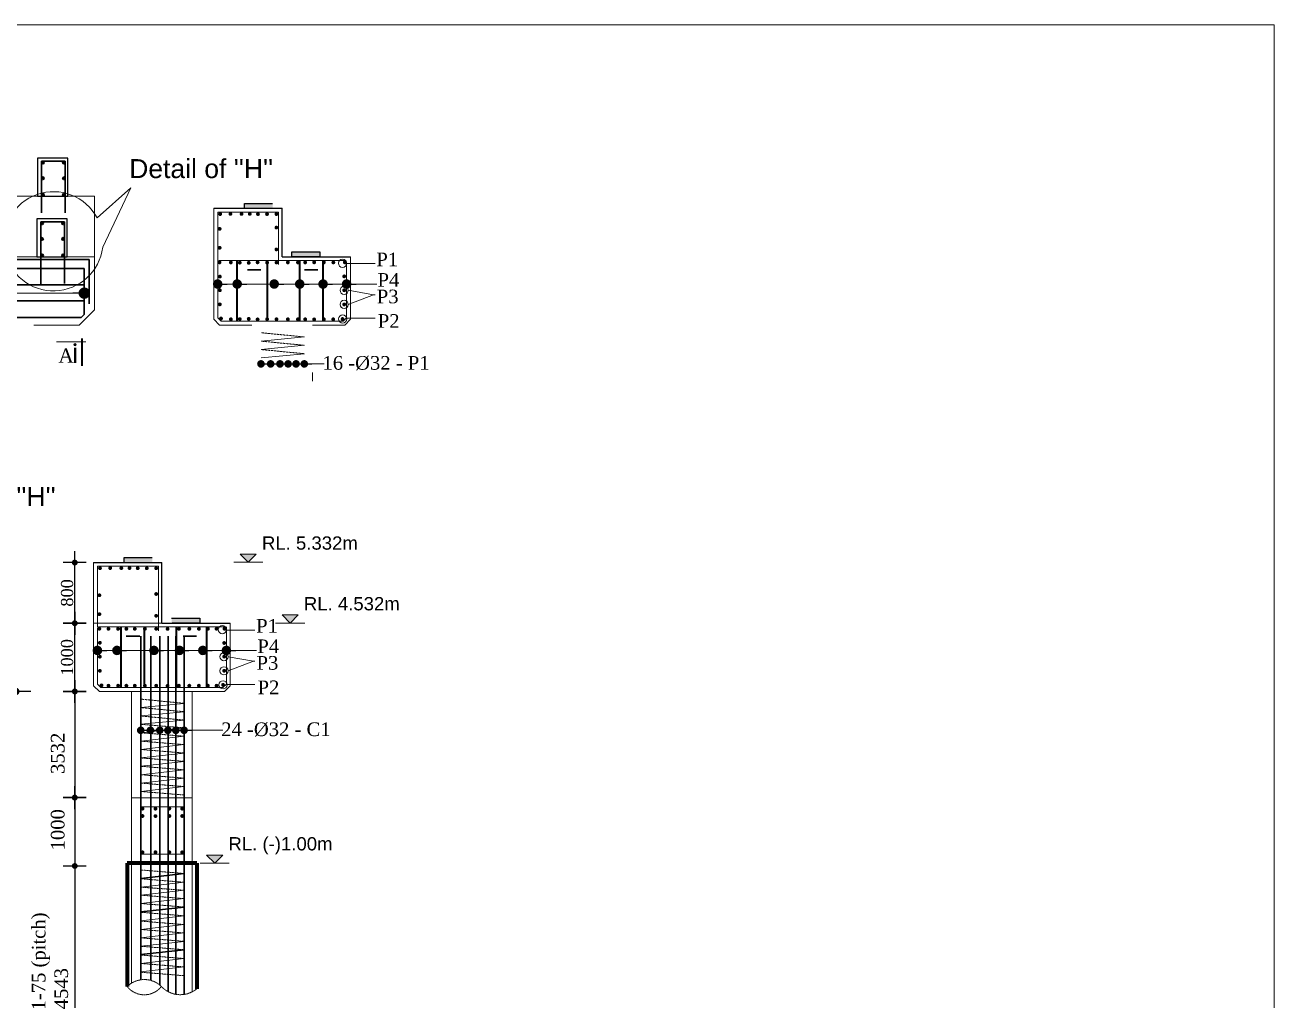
# Model space of a CAD drawing. Header units: millimetres. Extents: x -452357 to 35267, y 81803 to 461763.
# Drawn here: x -108024 to -91559, y 216431 to 229287 of the extents above; entities that cross this region are included whole.
import ezdxf

# ---------------------------------------------------------------- set-up
doc = ezdxf.new("R2010")
doc.units = ezdxf.units.MM
doc.header["$PDMODE"] = 2
doc.linetypes.add('DASHED', pattern=[0.75, 0.5, -0.25])
doc.linetypes.add('DASHEDX2', pattern=[38.1, 25.4, -12.7])
doc.layers.get('Defpoints').update_dxf_attribs({"lineweight": 13})
for name, color, linetype, lineweight in [('Ber', 12, 'Continuous', 30), ('Binder', 136, 'Continuous', 15), ('Deck Slab', 171, 'Continuous', 18), ('dim', 96, 'Continuous', 25), ('Dimision', 96, 'Continuous', 18), ('hatch', 65, 'Continuous', 15), ('Hatching', 65, 'Continuous', 20), ('Pile', 11, 'Continuous', 15), ('Reinf.', 12, 'Continuous', 30), ('Rod', 12, 'Continuous', 30), ('Rod -2', 5, 'Continuous', 35), ('Text', 7, 'Continuous', 15)]:
    doc.layers.add(name, color=color, linetype=linetype, lineweight=lineweight)
doc.layers.add('Elevation', color=21, linetype='Continuous')
doc.layers.add('Pire Line', color=11, linetype='Continuous')
doc.styles.add('ROMANS', font='arial.ttf', dxfattribs={"height": 200})
doc.styles.get("Standard").update_dxf_attribs({"font": 'times.ttf'})
doc.dimstyles.new('ISO-25', dxfattribs={"dimtxt": 175, "dimasz": 100, "dimexe": 65, "dimexo": 115.625, "dimgap": 40, "dimtad": 1, "dimtoh": 1, "dimdec": 0, "dimtxsty": 'Standard', "dimblk": 'DOT', "dimcen": 300, "dimclrd": 256, "dimclre": 256, "dimclrt": 256, "dimadec": 0, "dimazin": 0, "dimtfac": 1, "dimtdec": 0, "dimtix": 1, "dimtmove": 0, "dimatfit": 3, "dimldrblk": 'DOT', "dimfxl": 75, "dimlwd": -1, "dimarcsym": 0})
doc.dimstyles.new('ISO-70', dxfattribs={"dimscale": 0, "dimtxt": 70, "dimasz": 0.75, "dimexe": 35, "dimexo": 35, "dimgap": 20, "dimtad": 1, "dimdec": 0, "dimlfac": -1, "dimzin": 1, "dimdsep": 46, "dimtxsty": 'Standard', "dimblk": 'DIM', "dimcen": 60, "dimclrd": 256, "dimclre": 256, "dimclrt": 256, "dimadec": 0, "dimazin": 0, "dimtfac": 1, "dimtdec": 0, "dimtix": 1, "dimtofl": 0, "dimtmove": 0, "dimatfit": 3, "dimldrblk": 'DOT', "dimfxl": 35, "dimfxlon": 1, "dimtolj": 1, "dimlwd": -1, "dimarcsym": 0})

# ---------------------------------------------------------------- blocks, each defined once
blk = doc.blocks.new('r')
at = {"layer": 'Rod', "ltscale": 3, "const_width": 25}
blk.add_lwpolyline([(-12.5, 0, 1), (12.5, 0, 1)], format="xyb", close=True, dxfattribs=at)
blk = doc.blocks.new('_Dot')
at = {"color": 0, "linetype": 'ByBlock', "lineweight": -2}
blk.add_line((-0.5, 0), (-1, 0), dxfattribs=at)
at = {"color": 0, "linetype": 'ByBlock', "const_width": 0.5}
blk.add_lwpolyline([(-0.25, 0, 1), (0.25, 0, 1)], format="xyb", close=True, dxfattribs=at)
blk = doc.blocks.new('DIM')
at = {"layer": 'dim'}
for p, q in [((-101, 0), (101, 0)), ((0, -101), (0, 101))]:
    blk.add_line(p, q, dxfattribs=at)
at = {"layer": 'dim', "const_width": 25.4}
blk.add_lwpolyline([(-13, 0, 1), (13, 0, 1)], format="xyb", close=True, dxfattribs=at)
blk = doc.blocks.new('*D208')
at = {"layer": 'Defpoints', "color": 0, "ltscale": 30, "transparency": 16777216}
for p in [(-106618, 220500), (-107367, 218199), (-105056, 218199)]:
    blk.add_point(p, dxfattribs=at)
at = {"layer": 'dim', "lineweight": -2, "ltscale": 30, "transparency": 16777216}
for p, q in [((-107332, 220500), (-107402, 220500)), ((-107332, 218199), (-107402, 218199))]:
    blk.add_line(p, q, dxfattribs=at)
at = {"layer": 'dim', "ltscale": 30, "transparency": 16777216}
blk.add_line((-107367, 220499), (-107367, 218200), dxfattribs=at)
at = {"layer": 'dim', "ltscale": 30, "transparency": 16777216, "xscale": 1.5, "yscale": 1.5, "zscale": 1.5}
for p, rotation in [((-107367, 220500), 90), ((-107367, 218199), 270)]:
    blk.add_blockref('DIM', p, dxfattribs=dict(at, rotation=rotation))
at = {"layer": 'dim', "ltscale": 30, "transparency": 16777216, "insert": (-107591, 219684), "char_height": 160, "attachment_point": 5, "rotation": 90}
blk.add_mtext('\\A1;{\\H1.125x;3532}', dxfattribs=at)
blk = doc.blocks.new('*D209')
at = {"layer": 'Defpoints', "color": 0, "ltscale": 30, "transparency": 16777216}
for p in [(-107215, 219101), (-107367, 215008), (-105872, 215008)]:
    blk.add_point(p, dxfattribs=at)
at = {"layer": 'dim', "lineweight": -2, "ltscale": 30, "transparency": 16777216}
for p, q in [((-107332, 219101), (-107402, 219101)), ((-107332, 215008), (-107402, 215008))]:
    blk.add_line(p, q, dxfattribs=at)
at = {"layer": 'dim', "ltscale": 30, "transparency": 16777216}
blk.add_line((-107367, 219100), (-107367, 215009), dxfattribs=at)
at = {"layer": 'dim', "ltscale": 30, "transparency": 16777216, "xscale": 1.5, "yscale": 1.5, "zscale": 1.5}
for p, rotation in [((-107367, 219101), 90), ((-107367, 215008), 270)]:
    blk.add_blockref('DIM', p, dxfattribs=dict(at, rotation=rotation))
at = {"layer": 'dim', "ltscale": 30, "transparency": 16777216, "insert": (-107545, 216581), "char_height": 160, "attachment_point": 5, "rotation": 90}
blk.add_mtext('\\A1;{\\H1.125x;4543}', dxfattribs=at)
blk = doc.blocks.new('*D310')
at = {"layer": 'Defpoints', "color": 0, "ltscale": 3, "transparency": 16777216}
for p in [(-107367, 221399), (-107118, 221399), (-108418, 220499)]:
    blk.add_point(p, dxfattribs=at)
at = {"layer": 'dim', "lineweight": -2, "ltscale": 3, "transparency": 16777216}
for p, q in [((-107332, 221399), (-107402, 221399)), ((-107402, 220499), (-107332, 220499))]:
    blk.add_line(p, q, dxfattribs=at)
at = {"layer": 'dim', "ltscale": 3, "transparency": 16777216}
blk.add_line((-107367, 220500), (-107367, 221397), dxfattribs=at)
at = {"layer": 'dim', "ltscale": 3, "transparency": 16777216, "xscale": 1.5, "yscale": 1.5, "zscale": 1.5}
for p, rotation in [((-107367, 221399), 90), ((-107367, 220499), 270)]:
    blk.add_blockref('DIM', p, dxfattribs=dict(at, rotation=rotation))
at = {"layer": 'dim', "ltscale": 3, "transparency": 16777216, "insert": (-107468, 220949), "char_height": 160, "attachment_point": 5, "rotation": 90}
blk.add_mtext('\\A1;1000', dxfattribs=at)
blk = doc.blocks.new('*D311')
at = {"layer": 'Defpoints', "color": 0, "ltscale": 3, "transparency": 16777216}
for p in [(-108018, 222199), (-107367, 222199), (-107118, 221399)]:
    blk.add_point(p, dxfattribs=at)
at = {"layer": 'dim', "lineweight": -2, "ltscale": 3, "transparency": 16777216}
for p, q in [((-107402, 222199), (-107332, 222199)), ((-107332, 221399), (-107402, 221399))]:
    blk.add_line(p, q, dxfattribs=at)
at = {"layer": 'dim', "ltscale": 3, "transparency": 16777216}
blk.add_line((-107367, 221400), (-107367, 222197), dxfattribs=at)
at = {"layer": 'dim', "ltscale": 3, "transparency": 16777216, "xscale": 1.5, "yscale": 1.5, "zscale": 1.5}
for p, rotation in [((-107367, 222199), 90), ((-107367, 221399), 270)]:
    blk.add_blockref('DIM', p, dxfattribs=dict(at, rotation=rotation))
at = {"layer": 'dim', "ltscale": 3, "transparency": 16777216, "insert": (-107468, 221799), "char_height": 160, "attachment_point": 5, "rotation": 90}
blk.add_mtext('\\A1;800', dxfattribs=at)
blk = doc.blocks.new('*D312')
at = {"layer": 'Defpoints', "color": 0, "ltscale": 30, "transparency": 16777216}
for p in [(-105643, 219099), (-107367, 218199), (-105845, 218199)]:
    blk.add_point(p, dxfattribs=at)
at = {"layer": 'dim', "lineweight": -2, "ltscale": 30, "transparency": 16777216}
for p, q in [((-107332, 219099), (-107402, 219099)), ((-107332, 218199), (-107402, 218199))]:
    blk.add_line(p, q, dxfattribs=at)
at = {"layer": 'dim', "ltscale": 30, "transparency": 16777216}
blk.add_line((-107367, 219097), (-107367, 218200), dxfattribs=at)
at = {"layer": 'dim', "ltscale": 30, "transparency": 16777216, "xscale": 1.5, "yscale": 1.5, "zscale": 1.5}
for p, rotation in [((-107367, 219099), 90), ((-107367, 218199), 270)]:
    blk.add_blockref('DIM', p, dxfattribs=dict(at, rotation=rotation))
at = {"layer": 'dim', "ltscale": 30, "transparency": 16777216, "insert": (-107591, 218676), "char_height": 160, "attachment_point": 5, "rotation": 90}
blk.add_mtext('\\A1;{\\H1.125x;1000}', dxfattribs=at)
blk = doc.blocks.new('*D313')
at = {"layer": 'Defpoints', "color": 0, "ltscale": 3, "transparency": 16777216}
for p in [(-108146, 220500), (-107552, 220500), (-107215, 202777)]:
    blk.add_point(p, dxfattribs=at)
at = {"layer": 'Dimision', "lineweight": -2, "ltscale": 3, "transparency": 16777216}
for p, q in [((-107946, 220500), (-108346, 220500)), ((-107946, 202777), (-108346, 202777))]:
    blk.add_line(p, q, dxfattribs=at)
at = {"layer": 'Dimision', "ltscale": 3, "transparency": 16777216}
blk.add_line((-108146, 202877), (-108146, 220400), dxfattribs=at)
at = {"layer": 'Dimision', "ltscale": 3, "transparency": 16777216, "xscale": 100, "yscale": 100, "zscale": 100}
for p, rotation in [((-108146, 220500), 90), ((-108146, 202777), 270)]:
    blk.add_blockref('_Dot', p, dxfattribs=dict(at, rotation=rotation))
at = {"layer": 'Dimision', "ltscale": 3, "transparency": 16777216, "insert": (-108273, 211639), "char_height": 170, "attachment_point": 5, "rotation": 90}
blk.add_mtext('43775', dxfattribs=at)

msp = doc.modelspace()

# ---------------------------------------------------------------- hatches: boundary and pattern name
at = {"layer": 'Deck Slab', "ltscale": 10}
h = msp.add_hatch(color=256, dxfattribs=at)
h.paths.add_polyline_path([(-104970.4, 226869.6), (-104970.4, 226934.6), (-104760.4, 226934.6), (-104760.4, 226869.6)])
h.paths.add_polyline_path([(-105130.4, 226869.6), (-105130.4, 226934.6), (-104970.4, 226934.6), (-104970.4, 226869.6)])
h = msp.add_hatch(color=256, dxfattribs=at)
h.paths.add_polyline_path([(-104345.4, 226231.2), (-104345.4, 226296.2), (-104135.4, 226296.2), (-104135.4, 226231.2)])
h.paths.add_polyline_path([(-104505.4, 226231.2), (-104505.4, 226296.2), (-104345.4, 226296.2), (-104345.4, 226231.2)])
h = msp.add_hatch(color=256, dxfattribs=at)
h.paths.add_polyline_path([(-106555.3, 222200.3), (-106555.3, 222265.3), (-106345.3, 222265.3), (-106345.3, 222200.3)])
h.paths.add_polyline_path([(-106715.3, 222200.3), (-106715.3, 222265.3), (-106555.3, 222265.3), (-106555.3, 222200.3)])
h = msp.add_hatch(color=256, dxfattribs=at)
h.paths.add_polyline_path([(-105930.3, 221400.3), (-105930.3, 221465.3), (-105720.3, 221465.3), (-105720.3, 221400.3)])
h.paths.add_polyline_path([(-106090.3, 221400.3), (-106090.3, 221465.3), (-105930.3, 221465.3), (-105930.3, 221400.3)])
at = {"layer": 'Dimision', "ltscale": 5}
for points in [[(-105186.9, 222308.2), (-104974.7, 222308.2), (-105080.8, 222202.1)], [(-104634.4, 221508.2), (-104422.3, 221508.2), (-104528.4, 221402.1)], [(-105628.8, 218342.8), (-105416.7, 218342.8), (-105522.8, 218236.7)]]:
    msp.add_hatch(color=256, dxfattribs=at).paths.add_polyline_path(points)
at = {"layer": 'Reinf.', "ltscale": 5}
h = msp.add_hatch(color=256, dxfattribs=at)
edge = h.paths.add_edge_path()
edge.add_arc((-107789.1, 227472.6), 17.6, 0, 360)
h = msp.add_hatch(color=256, dxfattribs=at)
edge = h.paths.add_edge_path()
edge.add_arc((-107509.7, 227472.6), 17.6, 180, 540, ccw=False)
h = msp.add_hatch(color=256, dxfattribs=at)
edge = h.paths.add_edge_path()
edge.add_arc((-107789.1, 227265.5), 17.6, 0, 360)
h = msp.add_hatch(color=256, dxfattribs=at)
edge = h.paths.add_edge_path()
edge.add_arc((-107509.7, 227265.5), 17.6, 180, 540, ccw=False)
h = msp.add_hatch(color=256, dxfattribs=at)
edge = h.paths.add_edge_path()
edge.add_arc((-107789.1, 227048), 17.6, 0, 360)
h = msp.add_hatch(color=256, dxfattribs=at)
edge = h.paths.add_edge_path()
edge.add_arc((-107509.7, 227048), 17.6, 180, 540, ccw=False)
h = msp.add_hatch(color=256, dxfattribs=at)
edge = h.paths.add_edge_path()
edge.add_arc((-107798.7, 226672.6), 17.6, 0, 360)
h = msp.add_hatch(color=256, dxfattribs=at)
edge = h.paths.add_edge_path()
edge.add_arc((-107519.4, 226672.6), 17.6, 180, 540, ccw=False)
h = msp.add_hatch(color=256, dxfattribs=at)
edge = h.paths.add_edge_path()
edge.add_arc((-107798.7, 226465.5), 17.6, 0, 360)
h = msp.add_hatch(color=256, dxfattribs=at)
edge = h.paths.add_edge_path()
edge.add_arc((-107519.4, 226465.5), 17.6, 180, 540, ccw=False)
h = msp.add_hatch(color=256, dxfattribs=at)
edge = h.paths.add_edge_path()
edge.add_arc((-107798.7, 226248), 17.6, 0, 360)
h = msp.add_hatch(color=256, dxfattribs=at)
edge = h.paths.add_edge_path()
edge.add_arc((-107519.4, 226248), 17.6, 180, 540, ccw=False)
at = {"layer": 'Text'}
msp.add_hatch(color=256, dxfattribs=at).paths.add_polyline_path([(-107362.9, 225056.6, 1), (-107362.9, 225086.2, 1)])

# ---------------------------------------------------------------- linework, layer by layer
at = {"layer": 'Ber', "ltscale": 0.02}
for p, q in [((-107492.1, 227490.5), (-107806.7, 227490.5)), ((-107806.7, 227490.5), (-107806.7, 226810.7)), ((-107492.1, 227490.5), (-107492.1, 226808.5)), ((-107501.7, 226690.5), (-107816.4, 226690.5)), ((-107816.4, 226690.5), (-107816.4, 225875)), ((-107501.7, 226690.5), (-107501.7, 225878.5)), ((-107242.5, 226075.5), (-114197.9, 226075.5)), ((-107242.5, 225469.4), (-107242.5, 226075.5)), ((-107175.4, 226194.4), (-107175.4, 225609.1)), ((-107242.5, 225859.7), (-114197.9, 225859.7)), ((-107242.5, 225648.5), (-114194.9, 225648.5)), ((-107283.7, 225428.2), (-114134.6, 225428.2)), ((-107242.5, 225469.4), (-107283.7, 225428.2))]:
    msp.add_line(p, q, dxfattribs=at)
msp.add_lwpolyline([(-114253.6, 225561.6), (-114253.6, 226183.4, -0.4142136), (-114242.6, 226194.4), (-107175.4, 226194.4)], format="xyb", dxfattribs=at)
at = {"layer": 'Binder', "linetype": 'DASHEDX2', "ltscale": 0.007}
for p, q in [((-104340.3, 225173.8), (-104912.1, 225229.2)), ((-104340.3, 225063.2), (-104912.1, 225118.5)), ((-104340.3, 224952.5), (-104912.1, 225007.9)), ((-105925.2, 220342.9), (-106497, 220398.3)), ((-105925.2, 220232.3), (-106497, 220287.6)), ((-105925.2, 220121.6), (-106497, 220176.9)), ((-105925.2, 220019.7), (-106497, 220066.3)), ((-105925.2, 219909), (-106497, 219955.6)), ((-105925.2, 219798.4), (-106497, 219845)), ((-105925.2, 219687.7), (-106497, 219734.3)), ((-105925.2, 219577.1), (-106497, 219623.7)), ((-105925.2, 219466.4), (-106497, 219513)), ((-105925.2, 219355.7), (-106497, 219402.4)), ((-105925.2, 219245.1), (-106497, 219291.7)), ((-105925.2, 219134.4), (-106497, 219181)), ((-105925.2, 218099.2), (-106497, 218145.8)), ((-105925.2, 217983.5), (-106497, 218030.1)), ((-105925.2, 217878.5), (-106497, 217919.4)), ((-105925.2, 217767.8), (-106497, 217814.4)), ((-105925.2, 217657.2), (-106497, 217703.8)), ((-105925.2, 217541.4), (-106497, 217588)), ((-105925.2, 217425.7), (-106497, 217472.3)), ((-105925.2, 217315), (-106497, 217361.6)), ((-105925.2, 217204.4), (-106497, 217251)), ((-105925.2, 217093.7), (-106497, 217140.3)), ((-105925.2, 216977.9), (-106497, 217024.6)), ((-105925.2, 216867.3), (-106497, 216913.9)), ((-105925.2, 216751.5), (-106497, 216798.1))]:
    msp.add_line(p, q, dxfattribs=at)
at = {"layer": 'Binder', "ltscale": 5}
for p, q in [((-104912.1, 225118.5), (-104340.3, 225173.8)), ((-104912.1, 225007.9), (-104340.3, 225063.2)), ((-104912.1, 224897.2), (-104340.3, 224952.5)), ((-106497, 220287.6), (-105925.2, 220342.9)), ((-106497, 220176.9), (-105925.2, 220232.3)), ((-106497, 220066.3), (-105925.2, 220121.6)), ((-106497, 219955.6), (-105925.2, 220019.7)), ((-106497, 219845), (-105925.2, 219909)), ((-106497, 219734.3), (-105925.2, 219798.4)), ((-106497, 219623.7), (-105925.2, 219687.7)), ((-106497, 219513), (-105925.2, 219577.1)), ((-106497, 219402.4), (-105925.2, 219466.4)), ((-106497, 219291.7), (-105925.2, 219355.7)), ((-106497, 219181), (-105925.2, 219245.1)), ((-106497, 218035.2), (-105925.2, 218099.2)), ((-106497, 217919.4), (-105925.2, 217983.5)), ((-106497, 217814.4), (-105925.2, 217878.5)), ((-106497, 217703.8), (-105925.2, 217767.8)), ((-106497, 217593.1), (-105925.2, 217657.2)), ((-106497, 217477.4), (-105925.2, 217541.4)), ((-106497, 217361.6), (-105925.2, 217425.7)), ((-106497, 217251), (-105925.2, 217315)), ((-106497, 217140.3), (-105925.2, 217204.4)), ((-106497, 217029.7), (-105925.2, 217093.7)), ((-106497, 216913.9), (-105925.2, 216977.9)), ((-106497, 216803.2), (-105925.2, 216867.3))]:
    msp.add_line(p, q, dxfattribs=at)
at = {"layer": 'Dimision', "color": 1, "ltscale": 10}
for p, q in [((-105483.4, 225426.9), (-105483.4, 226818.9)), ((-105483.4, 226818.9), (-104679.9, 226818.9)), ((-104679.9, 226818.9), (-104679.9, 226130.1)), ((-105463.4, 226181.2), (-103803.4, 226181.2)), ((-103783.4, 225426.9), (-103783.4, 226161.2)), ((-105483.4, 225426.9), (-105437.7, 225381.2)), ((-103783.4, 225426.9), (-103829.1, 225381.2)), ((-105437.7, 225381.2), (-103829.1, 225381.2)), ((-107068.3, 222149.6), (-106264.8, 222149.6)), ((-107068.3, 221350.3), (-107068.3, 222149.6)), ((-106264.8, 222149.6), (-106264.8, 221299.2)), ((-107068.3, 220596), (-107068.3, 221330.3)), ((-105388.3, 221350.3), (-107048.3, 221350.3)), ((-105368.3, 220596), (-105368.3, 221350.3)), ((-105368.3, 220596), (-105368.3, 221330.3)), ((-107068.3, 220596), (-107022.6, 220550.3)), ((-105414, 220550.3), (-107022.6, 220550.3)), ((-105368.3, 220596), (-105414, 220550.3))]:
    msp.add_line(p, q, dxfattribs=at)
at = {"layer": 'Dimision', "ltscale": 5}
for p, q in [((-103783.4, 226140.3), (-103408.3, 226140.3)), ((-103783.8, 225421), (-103408.3, 225421)), ((-105368.3, 221309.4), (-104993.2, 221309.4)), ((-105368.7, 220590.1), (-104993.2, 220590.1))]:
    msp.add_line(p, q, dxfattribs=at)
at = {"layer": 'Dimision', "ltscale": 3}
for p, q in [((-105272.5, 222202.1), (-104889, 222202.1)), ((-104720.1, 221402.1), (-104336.6, 221402.1)), ((-105714.5, 218236.7), (-105331, 218236.7))]:
    msp.add_line(p, q, dxfattribs=at)
at = {"layer": 'Dimision', "ltscale": 5}
for points in [[(-103761.5, 225789), (-103427.8, 225728.5), (-103408.3, 225728.5)], [(-103761.5, 225603.4), (-103427.8, 225728.5), (-103408.3, 225728.5)], [(-105346.4, 220958.1), (-105012.7, 220897.6), (-104993.2, 220897.6)], [(-105346.4, 220772.5), (-105012.7, 220897.6), (-104993.2, 220897.6)]]:
    msp.add_lwpolyline(points, dxfattribs=at)
for points in [[(-105186.9, 222308.2), (-104974.7, 222308.2), (-105080.8, 222202.1)], [(-104634.4, 221508.2), (-104422.3, 221508.2), (-104528.4, 221402.1)], [(-105628.8, 218342.8), (-105416.7, 218342.8), (-105522.8, 218236.7)]]:
    msp.add_lwpolyline(points, close=True, dxfattribs=at)
at = {"layer": 'Dimision', "color": 1, "ltscale": 10}
msp.add_lwpolyline([(-106497.9, 218978.2), (-105925.2, 218978.2), (-105925.2, 218355.3), (-106497.9, 218355.3)], close=True, dxfattribs=at)
at = {"layer": 'Dimision', "ltscale": 5}
for centre in [(-103837.3, 226145.5), (-103815.4, 225788.9), (-103815.4, 225602.7), (-103836.7, 225410.7), (-105422.3, 221314.6), (-105400.3, 220958), (-105400.3, 220771.8), (-105412.4, 220586.6)]:
    msp.add_circle(centre, 53.9, dxfattribs=at)
at = {"layer": 'Dimision', "color": 1, "ltscale": 10}
for centre, start, end in [((-105463.4, 226161.2), 90, 180), ((-103803.4, 226161.2), 0, 90), ((-107048.3, 221330.3), 90, 180), ((-105388.3, 221330.3), 0, 90)]:
    msp.add_arc(centre, 20, start, end, dxfattribs=at)
at = {"layer": 'Elevation', "ltscale": 10}
for p, q in [((-105533.4, 225406.2), (-105458.4, 225331.2)), ((-105318.3, 220575.3), (-105393.3, 220500.3))]:
    msp.add_line(p, q, dxfattribs=at)
at = {"layer": 'hatch', "ltscale": 3}
for p, q in [((-106626.4, 227140), (-107070.7, 226742.5)), ((-106998.7, 226355.8), (-106626.4, 227140)), ((-105190, 225331.2), (-105033.4, 225331.2)), ((-104233.4, 225331.2), (-104090, 225331.2)), ((-106618.3, 220500.3), (-106761.7, 220500.3)), ((-105661.7, 220500.3), (-105818.3, 220500.3)), ((-106618.3, 218234.9), (-105818.3, 218234.9)), ((-106618.3, 218234.9), (-105818.3, 218234.9))]:
    msp.add_line(p, q, dxfattribs=at)
at = {"layer": 'hatch', "lineweight": 80, "ltscale": 3}
for p, q in [((-106676.4, 218234.9), (-106676.4, 217511.4)), ((-105760.3, 218234.9), (-106676.4, 218234.9)), ((-105760.3, 218234.9), (-105760.3, 217511.4)), ((-106676.4, 217511.4), (-106676.4, 216609.1)), ((-105760.3, 217511.4), (-105760.3, 216578))]:
    msp.add_line(p, q, dxfattribs=at)
at = {"layer": 'hatch', "ltscale": 3}
for points in [[(-126905.8, 229287.1), (-91558.7, 229287.1), (-91558.7, 185240.2), (-126905.8, 185240.2)], [(-106618.3, 219098.7), (-105818.3, 219098.7), (-105818.3, 218234.9), (-106618.3, 218234.9)]]:
    msp.add_lwpolyline(points, close=True, dxfattribs=at)
msp.add_lwpolyline([(-105818.3, 220500.3), (-106618.3, 220500.3)], dxfattribs=at)
msp.add_arc((-107648, 226435), 654.1, 28.045, 353.03971, dxfattribs=at)
at = {"layer": 'Hatching', "ltscale": 3}
for p, q in [((-114308.3, 227031.2), (-107108.3, 227031.2)), ((-107108.3, 227031.2), (-107108.3, 225531.2)), ((-105533.4, 225406.2), (-105533.4, 226869.6)), ((-114308.3, 226231.2), (-107108.3, 226231.2)), ((-103733.4, 225406.2), (-103733.4, 226231.2)), ((-107308.3, 225331.2), (-107108.3, 225531.2)), ((-105533.4, 225406.2), (-105458.4, 225331.2)), ((-103733.4, 225406.2), (-103808.4, 225331.2)), ((-103733.4, 225406.2), (-103808.4, 225331.2)), ((-107308.3, 225331.2), (-107908.3, 225331.2)), ((-105458.4, 225331.2), (-105033.4, 225331.2)), ((-104233.4, 225331.2), (-103808.4, 225331.2)), ((-104233.4, 224704.5), (-104233.4, 224591.9)), ((-107118.3, 221400.3), (-107118.3, 222200.3)), ((-107118.3, 220575.3), (-107118.3, 221400.3)), ((-107118.3, 221400.3), (-105318.3, 221400.3)), ((-105318.3, 220575.3), (-105318.3, 221400.3)), ((-105318.3, 220575.3), (-105318.3, 221400.3)), ((-107118.3, 220575.3), (-107043.3, 220500.3)), ((-107118.3, 220575.3), (-107043.3, 220500.3)), ((-106618.3, 220500.3), (-107043.3, 220500.3)), ((-105393.3, 220500.3), (-105818.3, 220500.3)), ((-105818.3, 220500.3), (-105818.3, 218271.1)), ((-105318.3, 220575.3), (-105393.3, 220500.3)), ((-105818.3, 219873.6), (-105818.3, 219761)), ((-105818.3, 218271.1), (-105818.3, 217511.4)), ((-105818.3, 217511.4), (-105818.3, 216540)), ((-106409.8, 216508.8), (-106409.8, 216508.6))]:
    msp.add_line(p, q, dxfattribs=at)
for points in [[(-106618.3, 217511.4), (-106618.3, 220500.3)], [(-106618.3, 216649.8), (-106618.3, 217511.4)], [(-105818.3, 216540), (-105818.3, 216616.9)]]:
    msp.add_lwpolyline(points, dxfattribs=at)
at = {"layer": 'Pile', "linetype": 'DASHED', "ltscale": 5}
msp.add_lwpolyline([(-105760.3, 216578, -0.3921975), (-106225, 216609.1, 0.4073852), (-106676.4, 216609.1, 0.4820516), (-106225, 216609.1)], format="xyb", dxfattribs=at)
at = {"layer": 'Pire Line', "ltscale": 5}
for p, q in [((-105130.4, 226935.1), (-104760.4, 226935.1)), ((-105130.4, 226869.6), (-105130.4, 226935.1)), ((-104505.4, 226296.7), (-104135.4, 226296.7)), ((-104505.4, 226231.2), (-104505.4, 226296.7)), ((-104142.4, 226231.2), (-104499.4, 226231.2)), ((-104135.4, 226296.7), (-104135.4, 226231.2)), ((-104135.4, 226296.7), (-104135.4, 226231.2)), ((-106715.3, 222265.8), (-106345.3, 222265.8)), ((-106715.3, 222200.3), (-106715.3, 222265.8)), ((-106090.3, 221465.8), (-105720.3, 221465.8)), ((-105720.3, 221465.8), (-105720.3, 221400.3)), ((-105720.3, 221465.8), (-105720.3, 221400.3)), ((-105727.3, 221400.3), (-106084.3, 221400.3))]:
    msp.add_line(p, q, dxfattribs=at)
at = {"layer": 'Pire Line', "ltscale": 10}
for p, q in [((-105533.4, 226869.6), (-104633.4, 226869.6)), ((-104633.4, 226231.2), (-104633.4, 226869.6)), ((-104633.4, 226231.2), (-103733.4, 226231.2)), ((-107118.3, 222200.3), (-106218.3, 222200.3)), ((-106218.3, 221400.3), (-106218.3, 222200.3)), ((-106218.3, 221400.3), (-105318.3, 221400.3))]:
    msp.add_line(p, q, dxfattribs=at)
at = {"layer": 'Pire Line', "ltscale": 5}
for points in [[(-107457, 227530.8), (-107857.1, 227530.8), (-107857.1, 227031.2), (-107457, 227031.2)], [(-107466.7, 226730.8), (-107866.8, 226730.8), (-107866.8, 226231.2), (-107466.7, 226231.2)]]:
    msp.add_lwpolyline(points, close=True, dxfattribs=at)
at = {"layer": 'Reinf.', "ltscale": 5}
for p, q in [((-104913, 226057.5), (-105090.9, 226057.5)), ((-104162.4, 226057.5), (-104340.3, 226057.5)), ((-106689.3, 221226.6), (-106511.4, 221226.6)), ((-106364.6, 218198.7), (-106364.6, 221226.7)), ((-106246, 218198.7), (-106246, 221229.4)), ((-106137.5, 218198.7), (-106137.5, 221229.4)), ((-106033, 218198.7), (-106033, 221226.7)), ((-105938.8, 221226.6), (-105760.9, 221226.6)), ((-106364.6, 216689.4), (-106364.6, 218221.1)), ((-106246, 216627.9), (-106246, 218221.1)), ((-106137.5, 216542.2), (-106137.5, 218221.1)), ((-106033, 216506.5), (-106033, 218221.1)), ((-106497, 218035.2), (-105925.2, 218099.2)), ((-106497, 217593.1), (-105925.2, 217657.2)), ((-106497, 217029.7), (-105925.2, 217093.7))]:
    msp.add_line(p, q, dxfattribs=at)
for points in [[(-106497.9, 218198.7), (-106497.9, 221226.6)], [(-105925.2, 218198.7), (-105925.2, 221226.6)], [(-106497.9, 216697.6), (-106497.9, 218221.1)], [(-105925.2, 216505.4), (-105925.2, 218221.1)]]:
    msp.add_lwpolyline(points, dxfattribs=at)
for centre in [(-107789.1, 227472.6), (-107509.7, 227472.6), (-107789.1, 227265.5), (-107509.7, 227265.5), (-107789.1, 227048), (-107509.7, 227048), (-107798.7, 226672.6), (-107519.4, 226672.6), (-107798.7, 226465.5), (-107519.4, 226465.5), (-107798.7, 226248), (-107519.4, 226248)]:
    msp.add_circle(centre, 17.6, dxfattribs=at)
at = {"layer": 'Rod -2', "ltscale": 0.02}
for p, q in [((-105226.2, 225381.2), (-105226.2, 226181.2)), ((-104825, 225381.2), (-104825, 226181.2)), ((-104401.8, 225381.2), (-104401.8, 226181.2)), ((-104094.4, 225381.2), (-104094.4, 226181.2)), ((-106757.4, 220550.3), (-106757.4, 221350.3)), ((-106450, 220550.3), (-106450, 221350.3)), ((-106026.7, 220550.3), (-106026.7, 221350.3)), ((-105625.5, 220550.3), (-105625.5, 221350.3))]:
    msp.add_line(p, q, dxfattribs=at)
at = {"layer": 'Text'}
msp.add_line((-107609.5, 225111.1), (-107219.3, 225111.1), dxfattribs=at)
at = {"layer": 'Text', "const_width": 29.6}
for points in [[(-107272, 225156.4), (-107272, 224791.5)], [(-107362.9, 225033.9), (-107362.9, 224828.1)]]:
    msp.add_lwpolyline(points, dxfattribs=at)
at = {"layer": 'Text'}
msp.add_circle((-107362.9, 225071.4), 14.8, dxfattribs=at)

# ---------------------------------------------------------------- block references
at = {"layer": 'Dimision', "ltscale": 10}
for p, rotation in [((-105450.2, 226793.7), 180), ((-105450.2, 226793.7), 180), ((-105315.5, 226795.6), 180), ((-105315.5, 226795.6), 180), ((-105168.4, 226795.6), 180), ((-105168.4, 226795.6), 180), ((-105060.7, 226795.6), 180), ((-105060.7, 226795.6), 180), ((-104952.5, 226793.6), 180), ((-104952.5, 226793.6), 180), ((-104832.7, 226793.6), 180), ((-104709.3, 226793.6), 180), ((-104709.3, 226793.6), 180), ((-104709.3, 226615.7), 180), ((-104709.3, 226615.7), 180), ((-104709.3, 226327.9), 180), ((-104709.3, 226327.9), 180), ((-105309.8, 225406.8), 180), ((-105192.3, 225409.5), 180), ((-105074.1, 225412.2), 180), ((-104956.8, 225405.5), 180), ((-104831.6, 225408), 180), ((-104708, 225407.9), 180), ((-104558.2, 225406.8), 180), ((-104425.5, 225406.8), 180), ((-104330, 225406.8), 180), ((-104211.9, 225405.5), 180), ((-104211.9, 225405.5), 180), ((-104083.7, 225406.8), 180), ((-103959.8, 225406.8), 180), ((-107035.1, 222124.4), 180), ((-107035.1, 222124.4), 180), ((-106900.4, 222126.3), 180), ((-106900.4, 222126.3), 180), ((-106753.3, 222126.3), 180), ((-106753.3, 222126.3), 180), ((-106645.6, 222126.3), 180), ((-106645.6, 222126.3), 180), ((-106537.4, 222124.3), 180), ((-106537.4, 222124.3), 180), ((-106417.6, 222124.3), 180), ((-106294.2, 222124.3), 180), ((-106294.2, 222124.3), 180), ((-106294.2, 221784.8), 180), ((-106294.2, 221784.8), 180), ((-106294.2, 221497), 180), ((-106294.2, 221497), 180), ((-106473.6, 218378.8), 179.999999999994), ((-106303.7, 218380), 179.999999999994), ((-106120.5, 218379), 179.999999999994), ((-105951.4, 218379), 179.999999999994)]:
    msp.add_blockref('r', p, dxfattribs=dict(at, rotation=rotation))
at = {"layer": 'Dimision', "ltscale": 10, "xscale": -1}
for p in [(-105457.3, 226598.8), (-105457.3, 226349.2), (-105458.8, 226156.7), (-105309.8, 226156.1), (-105192.3, 226153.4), (-105074.1, 226150.7), (-104956.8, 226157.5), (-104831.6, 226154.9), (-104708, 226155.1), (-104558.2, 226156.1), (-104425.5, 226156.1), (-104330, 226156.1), (-104211.9, 226157.5), (-104211.9, 226157.5), (-104083.7, 226156.1), (-103958.4, 226156.1), (-103808.2, 226157.6), (-105439.4, 225417.5), (-103836.7, 225410.7), (-107042.2, 221767.9), (-107042.2, 221518.3), (-107036.4, 221141.6), (-105397.4, 221138.6), (-107036.4, 220958), (-105397.4, 220958.8), (-107036.4, 220771.8), (-105397.4, 220772.3), (-106473.6, 218954.7), (-106473.6, 218857.6), (-106303.7, 218953.5), (-106303.7, 218856.4), (-106120.5, 218954.6), (-106120.5, 218857.5), (-105951.4, 218954.6), (-105951.4, 218857.5)]:
    msp.add_blockref('r', p, dxfattribs=at)
at = {"layer": 'Dimision', "ltscale": 10}
for p in [(-105454.4, 225969.5), (-103815.4, 225972.5), (-105454.4, 225789.7), (-103815.4, 225788.9), (-105454.4, 225603.2), (-103815.4, 225602.7), (-107043.5, 221326.7), (-106923.2, 221325.2), (-106796.3, 221325.2), (-106687, 221325.2), (-106687, 221325.2), (-106576.2, 221325.2), (-106576.2, 221325.2), (-106442.5, 221325.2), (-106293.5, 221325.2), (-106143.8, 221324.2), (-105994.5, 221325.4), (-105857.4, 221325.2), (-105730.6, 221325.2), (-105612.3, 221325.2), (-105498.5, 221325.2), (-105392.9, 221325.8), (-107015, 220579.8), (-106923.2, 220575.4), (-106796.3, 220575.4), (-106687, 220575.4), (-106687, 220575.4), (-106576.2, 220575.4), (-106576.2, 220575.4), (-106442.5, 220575.4), (-106293.5, 220575.4), (-106143.8, 220574.3), (-105994.5, 220575.5), (-105857.4, 220575.4), (-105730.6, 220575.4), (-105612.3, 220575.4), (-105498.5, 220575.4), (-105412.4, 220586.6)]:
    msp.add_blockref('r', p, dxfattribs=at)

# ---------------------------------------------------------------- texts
at = {"layer": 'dim', "ltscale": 30, "insert": (-107814.2, 216550.6), "char_height": 180, "attachment_point": 5, "rotation": 90}
msp.add_mtext('%%C12 -S1-75 (pitch)', dxfattribs=at)
at = {"layer": 'Text'}
for s, height, p in [('P1 ', 180, (-103391.5, 226106.1)), ('P4 ', 180, (-103376, 225836.3)), ('P3', 180, (-103386, 225617.6)), ('P2', 180, (-103372.6, 225294.6)), ('A', 184.9, (-107582.9, 224835.4)), ('16 -%%C32 - P1', 180, (-104102.1, 224742)), ('P1', 180, (-104976.4, 221275.2)), ('P4', 180, (-104960.9, 221005.4)), ('P3', 180, (-104971, 220786.7)), ('P2', 180, (-104957.6, 220463.7)), ('24 -%%C32 - C1', 180, (-105436.8, 219911.1))]:
    msp.add_text(s, height=height, dxfattribs=at).set_placement(p)
at = {"layer": 'Text', "style": 'ROMANS'}
for s, p in [(' RL. 5.332m ', (-104967.5, 222369)), (' RL. 4.532m ', (-104415, 221569)), (' RL. (-)1.00m ', (-105409.5, 218403.6))]:
    msp.add_text(s, height=175, dxfattribs=at).set_placement(p)
at = {"layer": 'Text', "ltscale": 3, "char_height": 250, "width": 2347.544, "attachment_point": 1, "style": 'ROMANS'}
for insert in [(-106649.6, 227518.3), (-109515.8, 223194.4)]:
    msp.add_mtext("Detail of ''H'' ", dxfattribs=dict(at, insert=insert))

# ---------------------------------------------------------------- dimensions: what is measured, and where the dimension line sits
at = {"layer": 'dim', "ltscale": 3}
dim = msp.add_linear_dim(base=(-107367, 222198.8), p1=(-107118.3, 221398.8), p2=(-108018.3, 222198.8), angle=90, dimstyle='ISO-70', override={"dimscale": 1, "dimtxt": 160, "dimasz": 1.5, "dimtmove": 2}, dxfattribs=at)
dim.commit()
dim.dimension.update_dxf_attribs({"geometry": '*D311', "text_midpoint": (-107468.4, 221798.8)})
dim = msp.add_linear_dim(base=(-107367, 221398.8), p1=(-108418.3, 220498.8), p2=(-107118.3, 221398.8), angle=90, text='1000', dimstyle='ISO-70', override={"dimscale": 1, "dimtxt": 160, "dimasz": 1.5, "dimtmove": 2}, dxfattribs=at)
dim.commit()
dim.dimension.update_dxf_attribs({"geometry": '*D310', "text_midpoint": (-107468.4, 220948.8)})
at = {"layer": 'dim', "ltscale": 30}
for base, p1, p2, text, picture, middle in [((-107367, 218198.7), (-106618.3, 220500.3), (-105056, 218198.7), '{\\H1.125x;3532}', '*D208', (-107591.1, 219684.3)), ((-107367, 218198.7), (-105643.3, 219098.7), (-105845.3, 218198.7), '{\\H1.125x;1000}', '*D312', (-107591.1, 218675.8)), ((-107367, 215007.7), (-107214.9, 219101), (-105872.5, 215007.7), '{\\H1.125x;4543}', '*D209', (-107545.5, 216580.8))]:
    dim = msp.add_linear_dim(base=base, p1=p1, p2=p2, angle=90, text=text, dimstyle='ISO-70', override={"dimscale": 1, "dimtxt": 160, "dimasz": 1.5, "dimtmove": 2}, dxfattribs=at)
    dim.commit()
    dim.dimension.update_dxf_attribs({"geometry": picture, "text_midpoint": middle, "dimtype": 160})
at = {"layer": 'Dimision', "ltscale": 3}
dim = msp.add_linear_dim(base=(-108145.8, 220500.3), p1=(-107214.9, 202776.9), p2=(-107551.6, 220500.3), angle=90, text='43775', dimstyle='ISO-25', override={"dimtxt": 170, "dimexe": 200, "dimfxl": 200, "dimfxlon": 1}, dxfattribs=at)
dim.commit()
dim.dimension.update_dxf_attribs({"geometry": '*D313', "text_midpoint": (-108145.8, 211638.6), "dimtype": 160})

# ---------------------------------------------------------------- leaders
at = {"layer": 'Dimision', "ltscale": 5}
for points, override in [([(-107242.1, 225751.2), (-114197.9, 225751.2)], {"dimasz": 150, "dimtad": 0}), ([(-114197.9, 225751.2), (-107242.5, 225751.2)], {"dimasz": 75, "dimtad": 0}), ([(-105483.4, 225871.4), (-103408.3, 225871.4)], {"dimasz": 125, "dimtad": 0}), ([(-105226.2, 225871.4), (-103387, 225871.4)], {"dimasz": 125, "dimtad": 0}), ([(-104738, 225871.4), (-103408.3, 225871.4)], {"dimasz": 125, "dimtad": 0}), ([(-104401.8, 225871.4), (-103408.3, 225871.4)], {"dimasz": 125, "dimtad": 0}), ([(-104094.4, 225871.4), (-103387, 225871.4)], {"dimasz": 125, "dimtad": 0}), ([(-103783.4, 225871.4), (-103408.3, 225871.4)], {"dimasz": 125, "dimtad": 0}), ([(-104913, 224818.3), (-104170, 224818.3)], {"dimasz": 100, "dimtad": 0}), ([(-104785.7, 224818.3), (-104144.5, 224818.3)], {"dimtad": 0}), ([(-104661.8, 224818.3), (-104156.4, 224818.3)], {"dimtad": 0}), ([(-104555, 224818.3), (-104185.3, 224818.3)], {"dimtad": 0}), ([(-104450.3, 224818.3), (-104080.6, 224818.3)], {"dimtad": 0}), ([(-104450.3, 224818.3), (-104080.6, 224818.3)], {"dimtad": 0}), ([(-104341.8, 224818.3), (-104080.6, 224818.3)], {"dimtad": 0}), ([(-104341.8, 224818.3), (-104080.6, 224818.3)], {"dimtad": 0}), ([(-107068.3, 221040.5), (-104993.2, 221040.5)], {"dimasz": 125, "dimtad": 0}), ([(-106811.1, 221040.5), (-104971.9, 221040.5)], {"dimasz": 125, "dimtad": 0}), ([(-106322.9, 221040.5), (-104993.2, 221040.5)], {"dimasz": 125, "dimtad": 0}), ([(-105986.7, 221040.5), (-104993.2, 221040.5)], {"dimasz": 125, "dimtad": 0}), ([(-105679.3, 221040.5), (-104971.9, 221040.5)], {"dimasz": 125, "dimtad": 0}), ([(-105368.3, 221040.5), (-104993.2, 221040.5)], {"dimasz": 125, "dimtad": 0}), ([(-106497.9, 219987.4), (-105754.9, 219987.4)], {"dimasz": 100, "dimtad": 0}), ([(-106370.6, 219987.4), (-105729.4, 219987.4)], {"dimtad": 0}), ([(-106246.7, 219987.4), (-105741.3, 219987.4)], {"dimtad": 0}), ([(-106140, 219987.4), (-105770.2, 219987.4)], {"dimtad": 0}), ([(-106035.2, 219987.4), (-105415.3, 219987.4)], {"dimtad": 0}), ([(-106035.2, 219987.4), (-105415.3, 219987.4)], {"dimtad": 0}), ([(-105926.7, 219987.4), (-105415.3, 219987.4)], {"dimtad": 0}), ([(-105926.7, 219987.4), (-105415.3, 219987.4)], {"dimtad": 0})]:
    msp.add_leader(points, dimstyle='ISO-25', override=override, dxfattribs=at)

doc.saveas('drawing.dxf')
